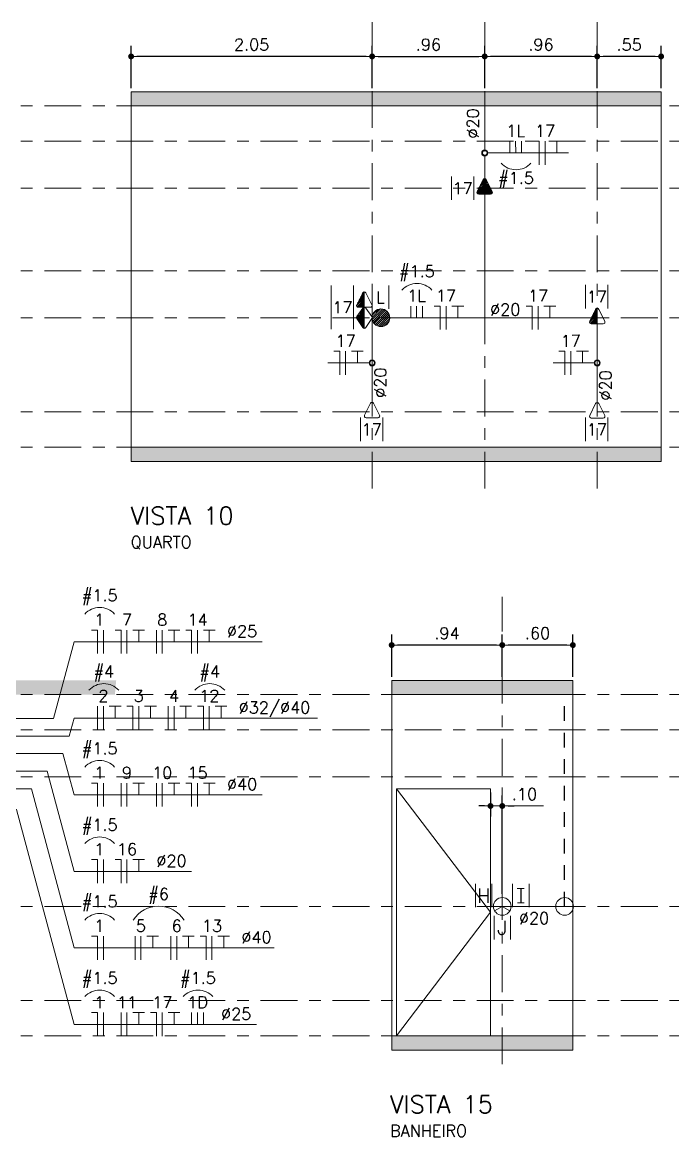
# Model space of a CAD drawing. Extents: x 0 to 175, y -16 to 63.
# Drawn here: x 78.99 to 84.52, y 13.35 to 22.82 of the extents above; entities that cross this region are included whole.
import ezdxf

# ---------------------------------------------------------------- set-up
doc = ezdxf.new("R2010")
doc.units = 0
doc.header["$LTSCALE"] = 0.5
doc.header["$MEASUREMENT"] = 0
doc.header["$PDMODE"] = 34
doc.header["$PDSIZE"] = 0.1
doc.linetypes.add('CENTER', pattern=[2, 1.25, -0.25, 0.25, -0.25])
doc.linetypes.add('HIDDEN', pattern=[0.375, 0.25, -0.125])
doc.layers.get('0').update_dxf_attribs({"linetype": 'CONTINUOUS'})
doc.layers.get('DEFPOINTS').update_dxf_attribs({"linetype": 'CONTINUOUS'})
for name, color, linetype, lineweight in [('03', 3, 'CONTINUOUS', 20), ('COT01', 1, 'CONTINUOUS', 9), ('ELE01 - ELETROD', 40, 'CONTINUOUS', 20), ('ELE01 - INTER', 100, 'CONTINUOUS', 15), ('ELE01 - TOM 127V', 130, 'CONTINUOUS', 15), ('ELE01 - TOM 127V TXT', 130, 'CONTINUOUS', 15), ('ELE01 - USB', 110, 'CONTINUOUS', 15), ('ELE03 - CIRCUITOS', 2, 'CONTINUOUS', 5), ('ELE03 - FASE', 242, 'CONTINUOUS', 20), ('ELE03 - NEUTRO', 141, 'CONTINUOUS', 20), ('ELE03 - RETORNO', 173, 'CONTINUOUS', 20), ('ELE03 - TERRA', 112, 'CONTINUOUS', 20), ('ELV01 - ELETRODUTOS PROJEÇÃO', 30, 'HIDDEN', 30), ('ELV01 - POR01', 20, 'CONTINUOUS', 9), ('ELV02 - PAR01', 170, 'CONTINUOUS', 20), ('Simbologia', 122, 'CONTINUOUS', 20), ('TXT02', 2, 'CONTINUOUS', 20), ('TXT05', 4, 'CONTINUOUS', 30)]:
    doc.layers.add(name, color=color, linetype=linetype, lineweight=lineweight)
doc.layers.add('ARQ - HATCH 01', color=172, linetype='CONTINUOUS', transparency=0.6)
for name, color, linetype, lineweight, transparency in [('ARQ - POR01 TRANSPARENTE', 20, 'CONTINUOUS', 9, 0.45), ('EIXO REGUA 1', 250, 'CENTER', 5, 0.1), ('ELE01 - INTER HATCH', 100, 'CONTINUOUS', 15, 0.45), ('ELV01 - INTER', 100, 'CONTINUOUS', 20, 0.6)]:
    doc.layers.add(name, color=color, linetype=linetype, lineweight=lineweight, transparency=transparency)
doc.layers.add('TXV03', color=2, linetype='CONTINUOUS')
doc.styles.add('ROMANS', font='romans.shx')
doc.styles.get("Standard").update_dxf_attribs({"font": 'romans.shx'})
doc.dimstyles.new('STANDARD 50', dxfattribs={"dimscale": 0.5, "dimtxt": 0.2, "dimasz": 0.1, "dimexe": 0.18, "dimexo": 0.0625, "dimgap": 0.1, "dimtad": 1, "dimrnd": 0.005, "dimzin": 4, "dimdsep": 46, "dimtxsty": 'ROMANS', "dimblk": 'DOT', "dimcen": 0.1, "dimclrt": 3, "dimadec": 0, "dimazin": 0, "dimtfac": 1, "dimtix": 1, "dimtofl": 0, "dimtmove": 0, "dimatfit": 3, "dimldrblk": 'DOT', "dimfxl": 0, "dimtolj": 1, "dimtzin": 13, "dimarcsym": 0})

# ---------------------------------------------------------------- blocks, each defined once
blk = doc.blocks.new('_DOT')
at = {"color": 0, "linetype": 'ByBlock'}
blk.add_line((-0.5, 0), (-1, 0), dxfattribs=at)
at = {"color": 0, "linetype": 'ByBlock', "const_width": 0.5}
blk.add_lwpolyline([(-0.25, 0, 1), (0.25, 0, 1)], format="xyb", close=True, dxfattribs=at)
blk = doc.blocks.new('*D84')
at = {"layer": 'COT01', "color": 0, "lineweight": -2}
for p, q in [((83.8812, 22.2582), (83.8812, 22.617)), ((84.424, 22.2582), (84.424, 22.617)), ((84.374, 22.527), (83.9312, 22.527))]:
    blk.add_line(p, q, dxfattribs=at)
at = {"layer": 'DEFPOINTS', "color": 0}
for p in [(83.8812, 22.527), (83.8812, 22.227), (84.424, 22.227)]:
    blk.add_point(p, dxfattribs=at)
at = {"layer": 'COT01', "color": 0, "lineweight": -2, "xscale": 0.05, "yscale": 0.05, "zscale": 0.05, "rotation": 180}
blk.add_blockref('_DOT', (83.8812, 22.527), dxfattribs=at)
at = {"layer": 'COT01', "color": 0, "lineweight": -2, "xscale": 0.05, "yscale": 0.05, "zscale": 0.05}
blk.add_blockref('_DOT', (84.424, 22.527), dxfattribs=at)
at = {"layer": 'COT01', "color": 3, "insert": (84.1526, 22.627), "char_height": 0.1, "attachment_point": 5, "style": 'ROMANS'}
blk.add_mtext('\\A1;.55', dxfattribs=at)
blk = doc.blocks.new('*D85')
at = {"layer": 'COT01', "color": 0, "lineweight": -2}
for p, q in [((82.9246, 22.2582), (82.9246, 22.617)), ((83.8812, 22.2582), (83.8812, 22.617)), ((83.8312, 22.527), (82.9746, 22.527))]:
    blk.add_line(p, q, dxfattribs=at)
at = {"layer": 'DEFPOINTS', "color": 0}
for p in [(82.9246, 22.527), (82.9246, 22.227), (83.8812, 22.227)]:
    blk.add_point(p, dxfattribs=at)
at = {"layer": 'COT01', "color": 0, "lineweight": -2, "xscale": 0.05, "yscale": 0.05, "zscale": 0.05, "rotation": 180}
blk.add_blockref('_DOT', (82.9246, 22.527), dxfattribs=at)
at = {"layer": 'COT01', "color": 0, "lineweight": -2, "xscale": 0.05, "yscale": 0.05, "zscale": 0.05}
blk.add_blockref('_DOT', (83.8812, 22.527), dxfattribs=at)
at = {"layer": 'COT01', "color": 3, "insert": (83.4029, 22.627), "char_height": 0.1, "attachment_point": 5, "style": 'ROMANS'}
blk.add_mtext('\\A1;.96', dxfattribs=at)
blk = doc.blocks.new('*D86')
at = {"layer": 'COT01', "color": 0, "lineweight": -2}
for p, q in [((79.9194, 22.2582), (79.9194, 22.617)), ((81.9679, 22.2582), (81.9679, 22.617)), ((81.9179, 22.527), (79.9694, 22.527))]:
    blk.add_line(p, q, dxfattribs=at)
at = {"layer": 'DEFPOINTS', "color": 0}
for p in [(79.9194, 22.527), (79.9194, 22.227), (81.9679, 22.227)]:
    blk.add_point(p, dxfattribs=at)
at = {"layer": 'COT01', "color": 0, "lineweight": -2, "xscale": 0.05, "yscale": 0.05, "zscale": 0.05, "rotation": 180}
blk.add_blockref('_DOT', (79.9194, 22.527), dxfattribs=at)
at = {"layer": 'COT01', "color": 0, "lineweight": -2, "xscale": 0.05, "yscale": 0.05, "zscale": 0.05}
blk.add_blockref('_DOT', (81.9679, 22.527), dxfattribs=at)
at = {"layer": 'COT01', "color": 3, "insert": (80.9437, 22.627), "char_height": 0.1, "attachment_point": 5, "style": 'ROMANS'}
blk.add_mtext('\\A1;2.05', dxfattribs=at)
blk = doc.blocks.new('*D83')
at = {"layer": 'COT01', "color": 0, "lineweight": -2}
for p, q in [((81.9679, 22.2582), (81.9679, 22.617)), ((82.9246, 22.2582), (82.9246, 22.617)), ((82.0179, 22.527), (82.8746, 22.527))]:
    blk.add_line(p, q, dxfattribs=at)
at = {"layer": 'DEFPOINTS', "color": 0}
for p in [(82.9246, 22.527), (81.9679, 22.227), (82.9246, 22.227)]:
    blk.add_point(p, dxfattribs=at)
at = {"layer": 'COT01', "color": 0, "lineweight": -2, "xscale": 0.05, "yscale": 0.05, "zscale": 0.05, "rotation": 180}
blk.add_blockref('_DOT', (81.9679, 22.527), dxfattribs=at)
at = {"layer": 'COT01', "color": 0, "lineweight": -2, "xscale": 0.05, "yscale": 0.05, "zscale": 0.05}
blk.add_blockref('_DOT', (82.9246, 22.527), dxfattribs=at)
at = {"layer": 'COT01', "color": 3, "insert": (82.4463, 22.627), "char_height": 0.1, "attachment_point": 5, "style": 'ROMANS'}
blk.add_mtext('\\A1;.96', dxfattribs=at)
blk = doc.blocks.new('*D105')
at = {"layer": 'COT01', "color": 0, "lineweight": -2}
for p, q in [((83.0739, 17.2582), (83.0739, 17.617)), ((83.6741, 17.2582), (83.6741, 17.617)), ((83.6241, 17.527), (83.1239, 17.527))]:
    blk.add_line(p, q, dxfattribs=at)
at = {"layer": 'DEFPOINTS', "color": 0}
for p in [(83.0739, 17.527), (83.0739, 17.227), (83.6741, 17.227)]:
    blk.add_point(p, dxfattribs=at)
at = {"layer": 'COT01', "color": 0, "lineweight": -2, "xscale": 0.05, "yscale": 0.05, "zscale": 0.05, "rotation": 180}
blk.add_blockref('_DOT', (83.0739, 17.527), dxfattribs=at)
at = {"layer": 'COT01', "color": 0, "lineweight": -2, "xscale": 0.05, "yscale": 0.05, "zscale": 0.05}
blk.add_blockref('_DOT', (83.6741, 17.527), dxfattribs=at)
at = {"layer": 'COT01', "color": 3, "insert": (83.374, 17.627), "char_height": 0.1, "attachment_point": 5, "style": 'ROMANS'}
blk.add_mtext('\\A1;.60', dxfattribs=at)
blk = doc.blocks.new('*D106')
at = {"layer": 'COT01', "color": 0, "lineweight": -2}
for p, q in [((82.1341, 17.2582), (82.1341, 17.617)), ((83.0739, 17.2582), (83.0739, 17.617)), ((83.0239, 17.527), (82.1841, 17.527))]:
    blk.add_line(p, q, dxfattribs=at)
at = {"layer": 'DEFPOINTS', "color": 0}
for p in [(82.1341, 17.527), (82.1341, 17.227), (83.0739, 17.227)]:
    blk.add_point(p, dxfattribs=at)
at = {"layer": 'COT01', "color": 0, "lineweight": -2, "xscale": 0.05, "yscale": 0.05, "zscale": 0.05, "rotation": 180}
blk.add_blockref('_DOT', (82.1341, 17.527), dxfattribs=at)
at = {"layer": 'COT01', "color": 0, "lineweight": -2, "xscale": 0.05, "yscale": 0.05, "zscale": 0.05}
blk.add_blockref('_DOT', (83.0739, 17.527), dxfattribs=at)
at = {"layer": 'COT01', "color": 3, "insert": (82.604, 17.627), "char_height": 0.1, "attachment_point": 5, "style": 'ROMANS'}
blk.add_mtext('\\A1;.94', dxfattribs=at)
blk = doc.blocks.new('Fio-RETORNO')
at = {"layer": 'ELE03 - RETORNO'}
blk.add_line((0, 0), (0, 0.2), dxfattribs=at)
blk = doc.blocks.new('Fio-TERRA')
at = {"layer": 'ELE03 - TERRA'}
for p, q in [((-0.1, 0.2), (0.1, 0.2)), ((0, 0), (0, 0.2))]:
    blk.add_line(p, q, dxfattribs=at)
blk = doc.blocks.new('Fio-FASE')
at = {"layer": 'ELE03 - FASE'}
blk.add_line((0, -0.2), (0, 0.2), dxfattribs=at)
blk = doc.blocks.new('Fio-NEUTRO')
at = {"layer": 'ELE03 - NEUTRO'}
for p, q in [((0, 0.2), (0.1, 0.2)), ((0, -0.2), (0, 0.2))]:
    blk.add_line(p, q, dxfattribs=at)
blk = doc.blocks.new('*U182')
at = {"lineweight": 9}
h = blk.add_hatch(dxfattribs=at)
h.set_pattern_fill('ANSI31', color=256, scale=0.075, angle=-90)
h.paths.add_polyline_path([(0, -0.2323, -0.284079), (-0.0134, -0.224), (-0.0641, -0.1225, -0.557537), (-0.0507, -0.1008), (0, -0.1008)])
h = blk.add_hatch(dxfattribs=at)
h.set_pattern_fill('ANSI31', color=256, scale=0.075, angle=-90)
h.paths.add_polyline_path([(0, -0.2323, 0.284079), (0.0134, -0.224), (0.0641, -0.1225, 0.557537), (0.0507, -0.1008), (0, -0.1008)])
blk.add_lwpolyline([(0.0641, -0.1225), (0.0134, -0.224, -0.618034), (-0.0134, -0.224), (-0.0641, -0.1225, -0.557537), (-0.0507, -0.1008), (0.0507, -0.1008, -0.557537)], format="xyb", close=True)
blk = doc.blocks.new('*U183')
at = {"lineweight": 9}
h = blk.add_hatch(dxfattribs=at)
h.set_pattern_fill('ANSI31', color=256, scale=0.075, angle=-90)
h.paths.add_polyline_path([(0, -0.2323, -0.284079), (-0.0134, -0.224), (-0.0641, -0.1225, -0.557537), (-0.0507, -0.1008), (0, -0.1008)])
blk.add_line((0, -0.2323), (0, -0.1008))
blk.add_lwpolyline([(0.0641, -0.1225), (0.0134, -0.224, -0.618034), (-0.0134, -0.224), (-0.0641, -0.1225, -0.557537), (-0.0507, -0.1008), (0.0507, -0.1008, -0.557537)], format="xyb", close=True)
blk = doc.blocks.new('*U184')
blk.add_lwpolyline([(0.0641, -0.1225), (0.0134, -0.224, -0.618034), (-0.0134, -0.224), (-0.0641, -0.1225, -0.557537), (-0.0507, -0.1008), (0.0507, -0.1008, -0.557537)], format="xyb", close=True)
blk = doc.blocks.new('*U185')
at = {"lineweight": 9}
h = blk.add_hatch(dxfattribs=at)
h.set_pattern_fill('ANSI31', color=256, scale=0.075, angle=-90)
h.paths.add_polyline_path([(0, -0.2323, -0.284079), (-0.0134, -0.224), (-0.0641, -0.1225, -0.557537), (-0.0507, -0.1008), (0, -0.1008)])
blk.add_line((0, -0.2323), (0, -0.1008))
blk.add_lwpolyline([(0.0641, -0.1225), (0.0134, -0.224, -0.618034), (-0.0134, -0.224), (-0.0641, -0.1225, -0.557537), (-0.0507, -0.1008), (0.0507, -0.1008, -0.557537)], format="xyb", close=True)
blk = doc.blocks.new('*U143')
at = {"lineweight": 9}
h = blk.add_hatch(dxfattribs=at)
h.set_pattern_fill('ANSI31', color=256, scale=0.075, angle=-90)
h.paths.add_polyline_path([(0, -0.1036, 0.255276), (-0.0126, -0.1105), (-0.0624, -0.188, 0.303493), (-0.0621, -0.2046), (-0.0123, -0.2763, 0.243427), (-0.0001, -0.2827)])
blk.add_line((0, -0.1036), (-0.0001, -0.2827))
blk.add_lwpolyline([(-0.0123, -0.2763), (-0.0621, -0.2046, -0.303493), (-0.0624, -0.188), (-0.0126, -0.1105, -0.540791), (0.0125, -0.1102), (0.0641, -0.1877, -0.312436), (0.0638, -0.2048), (0.0122, -0.2765, -0.517521)], format="xyb", close=True)
blk = doc.blocks.new('*D130')
at = {"layer": 'COT01', "color": 0, "lineweight": -2}
for p, q in [((82.9739, 16.2757), (82.9739, 16.0701)), ((83.0739, 15.4132), (83.0739, 16.2501)), ((82.9239, 16.1601), (82.8739, 16.1601)), ((83.1239, 16.1601), (83.1739, 16.1601))]:
    blk.add_line(p, q, dxfattribs=at)
at = {"layer": 'DEFPOINTS', "color": 0}
for p in [(82.9739, 16.307), (82.9739, 16.1601), (83.0739, 15.382)]:
    blk.add_point(p, dxfattribs=at)
at = {"layer": 'COT01', "color": 0, "lineweight": -2, "xscale": 0.05, "yscale": 0.05, "zscale": 0.05}
blk.add_blockref('_DOT', (82.9739, 16.1601), dxfattribs=at)
at = {"layer": 'COT01', "color": 0, "lineweight": -2, "xscale": 0.05, "yscale": 0.05, "zscale": 0.05, "rotation": 180}
blk.add_blockref('_DOT', (83.0739, 16.1601), dxfattribs=at)
at = {"layer": 'COT01', "color": 3, "insert": (83.2627, 16.2601), "char_height": 0.1, "attachment_point": 5, "style": 'ROMANS'}
blk.add_mtext('\\A1;.10', dxfattribs=at)

msp = doc.modelspace()

# ---------------------------------------------------------------- hatches: boundary and pattern name
at = {"layer": 'ARQ - HATCH 01'}
h = msp.add_hatch(color=3, dxfattribs=at)
h.dxf.hatch_style = 1
h.paths.add_polyline_path([(79.9194, 22.227), (84.424, 22.227), (84.424, 22.107), (79.9194, 22.107)])
h.paths.add_polyline_path([(79.9194, 19.207), (84.424, 19.207), (84.424, 19.087), (79.9194, 19.087)])
h = msp.add_hatch(color=3, dxfattribs=at)
h.dxf.hatch_style = 1
edge = h.paths.add_edge_path()
edge.add_line((79.7816, 17.107), (75.0648, 17.107))
edge.add_line((75.0648, 17.107), (75.0648, 17.227))
edge.add_line((75.0648, 17.227), (79.7928, 17.227))
h = msp.add_hatch(color=3, dxfattribs=at)
h.dxf.hatch_style = 1
h.paths.add_polyline_path([(83.6741, 17.227), (82.1341, 17.227), (82.1341, 17.107), (83.6741, 17.107)])
h = msp.add_hatch(color=3, dxfattribs=at)
h.dxf.hatch_style = 1
h.paths.add_polyline_path([(83.6741, 14.207), (82.1341, 14.207), (82.1341, 14.087), (83.6741, 14.087)])
at = {"layer": 'ELE01 - INTER HATCH'}
h = msp.add_hatch(dxfattribs=at)
h.set_pattern_fill('ANSI31', color=256, scale=0.1)
h.set_pattern_definition([(45, (81.32883, 29.906014), (-0.008838835, 0.008838835), [])])
h.paths.add_polyline_path([(81.9676, 20.307, -1), (82.1176, 20.307, -1)])

# ---------------------------------------------------------------- linework, layer by layer
at = {"layer": '03', "color": 3}
for points in [[(79.9194, 22.227), (84.424, 22.227), (84.424, 22.107), (79.9194, 22.107)], [(79.9194, 19.207), (84.424, 19.207), (84.424, 19.087), (79.9194, 19.087)], [(83.6741, 17.227), (82.1341, 17.227), (82.1341, 17.107), (83.6741, 17.107)], [(83.6741, 14.207), (82.1341, 14.207), (82.1341, 14.087), (83.6741, 14.087)]]:
    msp.add_lwpolyline(points, close=True, dxfattribs=at)
at = {"layer": 'ARQ - POR01 TRANSPARENTE'}
msp.add_lwpolyline([(82.1739, 16.307), (82.9739, 15.257), (82.1739, 14.207)], dxfattribs=at)
at = {"layer": 'COT01'}
msp.add_lwpolyline([(82.9739, 16.1601), (83.4258, 16.1601)], dxfattribs=at)
at = {"layer": 'EIXO REGUA 1', "ltscale": 0.5}
for p, q in [((81.9679, 18.857), (81.9679, 22.817)), ((82.9246, 18.857), (82.9246, 22.817)), ((83.8812, 18.857), (83.8812, 22.817)), ((62.6448, 21.807), (89.954, 21.807)), ((62.6448, 20.707), (89.954, 20.707)), ((62.6448, 19.207), (89.954, 19.207)), ((83.0739, 13.967), (83.0739, 17.937)), ((62.6448, 16.807), (90.85, 16.807)), ((62.6448, 14.207), (91.05, 14.207))]:
    msp.add_line(p, q, dxfattribs=at)
at = {"layer": 'EIXO REGUA 1', "color": 1, "ltscale": 0.5}
for p, q in [((62.6448, 22.107), (89.954, 22.107)), ((62.6448, 21.407), (89.954, 21.407)), ((62.6448, 20.307), (89.954, 20.307)), ((62.6448, 19.507), (89.954, 19.507)), ((62.6448, 17.107), (91.05, 17.107)), ((62.6448, 16.407), (91.05, 16.407)), ((62.6448, 15.307), (91.05, 15.307)), ((62.6448, 14.507), (91.05, 14.507))]:
    msp.add_line(p, q, dxfattribs=at)
at = {"layer": 'ELE01 - ELETROD'}
for points in [[(82.9246, 21.732), (82.9246, 22.107)], [(82.9246, 21.489), (82.9246, 21.682)], [(82.9246, 21.3575), (82.9246, 20.307)], [(82.9246, 20.307), (82.117, 20.307)], [(82.9246, 20.307), (83.8325, 20.307)], [(81.9679, 20.232), (81.9676, 19.948)], [(83.8811, 19.948), (83.881, 20.2553)], [(81.9676, 19.898), (81.9674, 19.589)], [(83.8812, 19.5867), (83.881, 19.898)], [(83.1489, 15.307), (83.6741, 15.307)]]:
    msp.add_lwpolyline(points, dxfattribs=at)
at = {"layer": 'ELE01 - INTER'}
for p, q in [((83.202, 15.4579), (83.2313, 15.4579)), ((83.2606, 15.4579), (83.2313, 15.4579)), ((83.0739, 15.307), (83.0739, 15.382)), ((83.2021, 15.3379), (83.2314, 15.3379)), ((83.2607, 15.3379), (83.2314, 15.3379)), ((83.0739, 15.307), (83.0089, 15.2695)), ((83.0739, 15.307), (83.1388, 15.2695))]:
    msp.add_line(p, q, dxfattribs=at)
for points in [[(81.9694, 20.582), (81.9694, 20.382)], [(82.1094, 20.582), (82.1094, 20.382)], [(82.8463, 15.4992), (82.8463, 15.2992)], [(82.9863, 15.4992), (82.9863, 15.2992)], [(83.1614, 15.4992), (83.1614, 15.2992)], [(83.3014, 15.4992), (83.3014, 15.2992)], [(83.0039, 15.2263), (83.0039, 15.0263)], [(83.1439, 15.2263), (83.1439, 15.0263)]]:
    msp.add_lwpolyline(points, dxfattribs=at)
for centre in [(82.0426, 20.307), (83.0739, 15.307)]:
    msp.add_circle(centre, 0.075, dxfattribs=at)
at = {"layer": 'ELE01 - TOM 127V TXT'}
for points in [[(82.6428, 21.5083), (82.6428, 21.3083)], [(82.8328, 21.5083), (82.8328, 21.3083)], [(81.6207, 20.5823), (81.6207, 20.2093)], [(81.8107, 20.5823), (81.8107, 20.2093)], [(83.7825, 20.5867), (83.7825, 20.3867)], [(83.9725, 20.5867), (83.9725, 20.3867)], [(81.8687, 19.4597), (81.8687, 19.2597)], [(82.0587, 19.4597), (82.0587, 19.2597)], [(83.7825, 19.4597), (83.7825, 19.2597)], [(83.9725, 19.4597), (83.9725, 19.2597)]]:
    msp.add_lwpolyline(points, dxfattribs=at)
at = {"layer": 'ELE03 - CIRCUITOS'}
for points in [[(82.9496, 21.707), (83.6382, 21.707)], [(81.9426, 19.923), (81.5926, 19.923)], [(83.856, 19.923), (83.506, 19.9229)], [(77.7202, 16.9045), (79.26, 16.9045), (79.4341, 17.5545)], [(79.4341, 17.5545), (81.0341, 17.5545)], [(77.7702, 16.7545), (79.3933, 16.7545), (79.4341, 16.907)], [(79.4341, 16.907), (81.5023, 16.907)], [(79.4341, 16.2545), (79.3404, 16.6045), (77.8202, 16.6045)], [(77.8702, 16.4545), (79.2064, 16.4545), (79.4342, 15.6044)], [(77.9202, 16.3045), (79.0724, 16.3045), (79.4341, 14.9544)], [(81.0341, 16.2545), (79.4341, 16.2545)], [(77.9702, 16.1295), (78.9452, 16.1295), (79.4342, 14.3044)], [(80.4341, 15.6045), (79.4341, 15.6044)], [(81.1341, 14.9545), (79.4341, 14.9544)], [(80.9841, 14.3045), (79.4341, 14.3044)]]:
    msp.add_lwpolyline(points, dxfattribs=at)
for centre, radius in [((82.9246, 21.707), 0.025), ((82.9246, 21.707), 0.02), ((81.9676, 19.923), 0.025), ((81.9676, 19.923), 0.02), ((83.881, 19.923), 0.025), ((83.881, 19.923), 0.02)]:
    msp.add_circle(centre, radius, dxfattribs=at)
at = {"layer": 'ELV01 - ELETRODUTOS PROJEÇÃO'}
msp.add_lwpolyline([(83.6041, 15.307), (83.6041, 17.107)], dxfattribs=at)
at = {"layer": 'ELV01 - INTER'}
msp.add_circle((83.6041, 15.307), 0.075, dxfattribs=at)
at = {"layer": 'ELV01 - POR01'}
msp.add_lwpolyline([(82.1739, 16.307), (82.9739, 16.307), (82.9739, 14.207), (82.1739, 14.207)], close=True, dxfattribs=at)
at = {"layer": 'ELV02 - PAR01'}
for p, q in [((82.1341, 17.107), (82.1341, 14.207)), ((83.6741, 17.107), (83.6741, 14.207))]:
    msp.add_line(p, q, dxfattribs=at)
msp.add_lwpolyline([(79.9194, 22.107), (84.424, 22.107), (84.424, 19.207), (79.9194, 19.207)], close=True, dxfattribs=at)
at = {"layer": 'Simbologia'}
for centre, radius, start, end in [((83.1911, 21.7356), 0.1713, 222.17105, 317.82895), ((82.3487, 20.4278), 0.1713, 42.17105, 137.82895), ((79.6526, 17.6756), 0.1713, 42.17105, 137.82895), ((79.6877, 17.028), 0.1713, 42.17105, 137.82895), ((80.5877, 17.028), 0.1713, 42.17105, 137.82895), ((79.6526, 16.3756), 0.1713, 42.17105, 137.82895), ((79.6526, 15.7256), 0.1713, 42.17105, 137.82895), ((79.6526, 15.0756), 0.1713, 42.17105, 137.82895), ((80.1529, 15.0518), 0.2569, 32.68555, 147.31445), ((79.6526, 14.4255), 0.1713, 42.17105, 137.82895), ((80.4877, 14.4255), 0.1713, 42.17105, 137.82895)]:
    msp.add_arc(centre, radius, start, end, dxfattribs=at)

# ---------------------------------------------------------------- block references
at = {"layer": 'ELE01 - TOM 127V', "xscale": -1, "rotation": 180}
for name, p in [('*U182', (82.9244, 21.2567)), ('*U185', (81.9013, 20.295)), ('*U183', (83.881, 20.1545)), ('*U184', (81.9674, 19.3567)), ('*U184', (83.881, 19.3545))]:
    msp.add_blockref(name, p, dxfattribs=at)
at = {"layer": 'ELE01 - USB', "xscale": -1, "rotation": 179.9119015440213}
msp.add_blockref('*U143', (81.9009, 20.1131), dxfattribs=at)
at = {"layer": 'ELE03 - FASE'}
for p, xscale, yscale, zscale in [((83.4382, 21.7074), -0.4999999999999999, 0.4999999999999999, 0.4999999999999999), ((82.596, 20.307), -0.4999999999999999, 0.4999999999999999, 0.4999999999999999), ((83.3785, 20.307), -0.4999999999999999, 0.4999999999999999, 0.4999999999999999), ((81.7426, 19.923), -0.4999999999999999, 0.4999999999999999, 0.4999999999999999), ((79.9841, 16.907), -0.5, 0.5, 0.5), ((80.5841, 16.907), -0.5, 0.5, 0.5), ((79.6841, 16.2545), -0.4999999999999997, 0.4999999999999999, 0.5), ((79.8341, 16.2545), -0.4999999999999997, 0.4999999999999999, 0.5), ((79.8841, 16.2545), -0.4999999999999997, 0.4999999999999999, 0.5), ((80.1341, 16.2545), -0.4999999999999997, 0.4999999999999999, 0.5), ((80.1841, 16.2545), -0.4999999999999997, 0.4999999999999999, 0.5), ((80.4841, 16.2545), -0.4999999999999997, 0.4999999999999999, 0.5)]:
    msp.add_blockref('Fio-FASE', p, dxfattribs=dict(at, xscale=xscale, yscale=yscale, zscale=zscale))
at = {"layer": 'ELE03 - FASE', "xscale": -0.4999999999999999}
for p, yscale, zscale, rotation in [((83.656, 19.9229), 0.4999999999999999, 0.4999999999999999, 0.01447170303920053), ((79.6841, 17.5545), 0.5, 0.5, 359.9999999999997), ((79.8841, 17.5545), 0.5, 0.5, 359.9999999999997), ((80.1341, 17.5545), 0.5, 0.5, 359.9999999999997), ((80.1841, 17.5545), 0.5, 0.5, 359.9999999999997), ((80.4841, 17.5545), 0.5, 0.5, 359.9999999999997), ((79.6341, 16.907), 0.5, 0.5, 359.9999999999828), ((79.6841, 16.907), 0.5, 0.5, 359.9999999999828), ((80.2341, 16.907), 0.5, 0.5, 359.9999999999828), ((80.2841, 16.907), 0.5, 0.5, 359.9999999999828), ((79.6841, 15.6045), 0.5, 0.5, 359.9999999999997), ((79.8841, 15.6045), 0.5, 0.5, 359.9999999999997), ((79.6841, 14.9545), 0.5, 0.5, 359.9999999999997), ((79.9529, 14.9545), 0.5, 0.5, 359.9999999999997), ((80.0029, 14.9545), 0.5, 0.5, 359.9999999999997), ((80.2568, 14.9545), 0.5, 0.5, 359.9999999999997), ((80.3068, 14.9545), 0.5, 0.5, 359.9999999999997), ((80.6068, 14.9545), 0.5, 0.5, 359.9999999999997), ((79.6841, 14.3045), 0.5, 0.5, 359.9999999999997), ((79.8341, 14.3045), 0.5, 0.5, 359.9999999999997), ((79.8841, 14.3045), 0.5, 0.5, 359.9999999999997), ((80.1841, 14.3045), 0.5, 0.5, 359.9999999999997)]:
    msp.add_blockref('Fio-FASE', p, dxfattribs=dict(at, yscale=yscale, zscale=zscale, rotation=rotation))
at = {"layer": 'ELE03 - NEUTRO'}
for p, xscale, yscale, zscale in [((83.3882, 21.7074), -0.4999999999999999, 0.4999999999999999, 0.4999999999999999), ((82.546, 20.307), -0.4999999999999999, 0.4999999999999999, 0.4999999999999999), ((83.3285, 20.307), -0.4999999999999999, 0.4999999999999999, 0.4999999999999999), ((81.6926, 19.923), -0.4999999999999999, 0.4999999999999999, 0.4999999999999999), ((79.9341, 16.907), -0.5, 0.5, 0.5), ((80.5341, 16.907), -0.5, 0.5, 0.5), ((79.6341, 16.2545), -0.4999999999999997, 0.4999999999999999, 0.5), ((80.4341, 16.2545), -0.4999999999999997, 0.4999999999999999, 0.5)]:
    msp.add_blockref('Fio-NEUTRO', p, dxfattribs=dict(at, xscale=xscale, yscale=yscale, zscale=zscale))
at = {"layer": 'ELE03 - NEUTRO', "xscale": -0.4999999999999999}
for p, yscale, zscale, rotation in [((83.606, 19.9229), 0.4999999999999999, 0.4999999999999999, 0.01447170303920053), ((79.6341, 17.5545), 0.5, 0.5, 359.9999999999997), ((79.8341, 17.5545), 0.5, 0.5, 359.9999999999997), ((80.4341, 17.5545), 0.5, 0.5, 359.9999999999997), ((79.6341, 15.6045), 0.5, 0.5, 359.9999999999997), ((79.8341, 15.6045), 0.5, 0.5, 359.9999999999997), ((79.6341, 14.9545), 0.5, 0.5, 359.9999999999997), ((80.5568, 14.9545), 0.5, 0.5, 359.9999999999997), ((79.6341, 14.3045), 0.5, 0.5, 359.9999999999997), ((80.1341, 14.3045), 0.5, 0.5, 359.9999999999997)]:
    msp.add_blockref('Fio-NEUTRO', p, dxfattribs=dict(at, yscale=yscale, zscale=zscale, rotation=rotation))
at = {"layer": 'ELE03 - RETORNO', "yscale": 0.4999999999999998, "zscale": 0.4999999999999998}
for p, xscale, rotation in [((83.1382, 21.707), 0.4999999999999998, 0.2435314964398461), ((83.1882, 21.7072), 0.4999999999999998, 0.2435314964398461), ((83.2382, 21.7074), -0.4999999999999998, 0.2435314964398128), ((82.296, 20.3065), 0.4999999999999998, 0.2435314964398461), ((82.346, 20.3067), 0.4999999999999998, 0.2435314964398461), ((82.396, 20.307), -0.4999999999999998, 0.2435314964398128)]:
    msp.add_blockref('Fio-RETORNO', p, dxfattribs=dict(at, xscale=xscale, rotation=rotation))
at = {"layer": 'ELE03 - RETORNO', "yscale": 0.4999999999999999, "zscale": 0.4999999999999999}
for p, xscale in [((80.4341, 14.3045), 0.4999999999999999), ((80.4841, 14.3045), 0.4999999999999999), ((80.5341, 14.3045), -0.4999999999999999)]:
    msp.add_blockref('Fio-RETORNO', p, dxfattribs=dict(at, xscale=xscale))
at = {"layer": 'ELE03 - TERRA'}
for p, xscale, yscale, zscale in [((83.5382, 21.7074), 0.5, 0.5, 0.5), ((82.696, 20.307), 0.5, 0.5, 0.5), ((83.4785, 20.307), 0.5, 0.5, 0.5), ((81.8426, 19.923), 0.5, 0.5, 0.5), ((79.9841, 17.5545), 0.5, 0.5, 0.5), ((80.2841, 17.5545), 0.5, 0.5, 0.5), ((80.5841, 17.5545), 0.5, 0.5, 0.5), ((79.7841, 16.907), 0.4999999999999999, 0.4999999999999999, 0.4999999999999999), ((80.0841, 16.907), 0.5, 0.5, 0.5), ((80.3841, 16.907), 0.4999999999999999, 0.4999999999999999, 0.4999999999999999), ((80.6841, 16.907), 0.5, 0.5, 0.5), ((79.9841, 16.2545), 0.5, 0.5, 0.5), ((80.2841, 16.2545), 0.5, 0.5, 0.5), ((80.5841, 16.2545), 0.5, 0.5, 0.5), ((79.9841, 15.6045), 0.5, 0.5, 0.5), ((80.1029, 14.9545), 0.5, 0.5, 0.5), ((80.4068, 14.9545), 0.5, 0.5, 0.5), ((80.7068, 14.9545), 0.5, 0.5, 0.5), ((79.9841, 14.3045), 0.5, 0.5, 0.5), ((80.2841, 14.3045), 0.5, 0.5, 0.5)]:
    msp.add_blockref('Fio-TERRA', p, dxfattribs=dict(at, xscale=xscale, yscale=yscale, zscale=zscale))
at = {"layer": 'ELE03 - TERRA', "xscale": 0.4999999999999999, "yscale": 0.4999999999999999, "zscale": 0.4999999999999999, "rotation": 0.01447170303920922}
msp.add_blockref('Fio-TERRA', (83.756, 19.9229), dxfattribs=at)

# ---------------------------------------------------------------- texts
at = {"layer": 'ELE01 - INTER', "attachment_point": 5}
for s, insert, char_height in [('L', (82.0394, 20.4807), 0.1), ('H', (82.9163, 15.3979), 0.12), ('I', (83.2314, 15.3979), 0.12), ('J', (83.0739, 15.1251), 0.12)]:
    msp.add_mtext_dynamic_manual_height_columns(s, width=0.048591, gutter_width=12.5, heights=[0], dxfattribs=dict(at, insert=insert, char_height=char_height))
at = {"layer": 'ELE01 - TOM 127V TXT', "char_height": 0.1, "attachment_point": 5}
for insert in [(82.7378, 21.407), (83.8775, 20.4854), (81.7157, 20.3958), (81.9637, 19.3584), (83.8775, 19.3584)]:
    msp.add_mtext_dynamic_manual_height_columns('17', width=0.048591, gutter_width=12.5, heights=[0], dxfattribs=dict(at, insert=insert))
at = {"layer": 'Simbologia', "char_height": 0.1, "style": 'ROMANS'}
for s, width, gutter_width, insert, attachment_point, rotation in [('%%C20', 0.270792, 0.5, (82.7746, 21.8288), 1, 90), ('%%C20', 0.270792, 0.5, (81.9879, 19.6271), 1, 90), ('%%C20', 0.270792, 0.5, (83.9015, 19.6038), 1, 90), ('#6', 0.214896, 12.5, (80.1529, 15.3948), 5, 0)]:
    msp.add_mtext_dynamic_manual_height_columns(s, width=width, gutter_width=gutter_width, heights=[0], dxfattribs=dict(at, insert=insert, attachment_point=attachment_point, rotation=rotation))
for s, width, gutter_width, insert, attachment_point in [('#1.5', 0.214896, 12.5, (83.1911, 21.4783), 5), ('#1.5', 0.214896, 12.5, (82.3487, 20.6852), 5), ('%%C20', 0.270792, 0.5, (82.9707, 20.427), 1), ('#1.5', 0.214896, 12.5, (79.6526, 17.9329), 5), ('%%C25', 0.270792, 0.5, (80.7341, 17.6945), 1), ('#4', 0.214896, 12.5, (79.6877, 17.2854), 5), ('#4', 0.214896, 12.5, (80.5877, 17.2854), 5), ('%%C32/%%C40', 0.863829, 0.5, (80.8341, 17.047), 1), ('#1.5', 0.214896, 12.5, (79.6526, 16.6329), 5), ('%%C40', 0.270792, 0.5, (80.7341, 16.3945), 1), ('#1.5', 0.214896, 12.5, (79.6526, 15.9829), 5), ('%%C20', 0.270792, 0.5, (80.1341, 15.7445), 1), ('#1.5', 0.214896, 12.5, (79.6526, 15.3329), 5), ('%%C20', 0.270792, 0.5, (83.2155, 15.257), 1), ('%%C40', 0.270792, 0.5, (80.8568, 15.0945), 1), ('#1.5', 0.214896, 12.5, (79.6526, 14.6829), 5), ('#1.5', 0.214896, 12.5, (80.4877, 14.6829), 5), ('%%C25', 0.270792, 0.5, (80.6841, 14.4445), 1)]:
    msp.add_mtext_dynamic_manual_height_columns(s, width=width, gutter_width=gutter_width, heights=[0], dxfattribs=dict(at, insert=insert, attachment_point=attachment_point))
at = {"layer": 'TXT02', "style": 'ROMANS'}
for s, p in [('QUARTO', (79.9159, 18.3508)), ('BANHEIRO', (82.1199, 13.3508))]:
    msp.add_text(s, height=0.1, dxfattribs=at).set_placement(p)
at = {"layer": 'TXT05', "style": 'ROMANS'}
for s, p in [('VISTA 10', (79.9159, 18.5508)), ('VISTA 15', (82.1199, 13.5508))]:
    msp.add_text(s, height=0.15, dxfattribs=at).set_placement(p)
at = {"layer": 'TXV03', "char_height": 0.1, "attachment_point": 5}
for s, insert, rotation in [('1L', (83.1874, 21.8951), 0.24353), ('1L', (82.3452, 20.4946), 0.24353), ('17', (83.656, 20.1107), 0.01447)]:
    msp.add_mtext_dynamic_manual_height_columns(s, width=0.214896, gutter_width=12.5, heights=[0], dxfattribs=dict(at, insert=insert, rotation=rotation))
for s, insert in [('17', (83.4382, 21.8953)), ('17', (82.596, 20.4948)), ('17', (83.3785, 20.4948)), ('17', (81.7426, 20.1108)), ('1', (79.649, 17.7423)), ('7', (79.8841, 17.7423)), ('8', (80.1841, 17.7423)), ('14', (80.4841, 17.7423)), ('2', (79.6841, 17.0948)), ('3', (79.9841, 17.0948)), ('4', (80.2841, 17.0948)), ('12', (80.5841, 17.0948)), ('1', (79.649, 16.4423)), ('9', (79.8841, 16.4423)), ('10', (80.1841, 16.4423)), ('15', (80.4841, 16.4423)), ('1', (79.649, 15.7923)), ('16', (79.8841, 15.7923)), ('1', (79.649, 15.1423)), ('5', (80.0029, 15.1423)), ('6', (80.3068, 15.1423)), ('13', (80.6068, 15.1423)), ('1', (79.649, 14.4923)), ('11', (79.8841, 14.4923)), ('17', (80.1841, 14.4923)), ('1D', (80.4841, 14.4923))]:
    msp.add_mtext_dynamic_manual_height_columns(s, width=0.214896, gutter_width=12.5, heights=[0], dxfattribs=dict(at, insert=insert))

# ---------------------------------------------------------------- dimensions: what is measured, and where the dimension line sits
at = {"layer": 'COT01'}
for base, p1, p2, picture, middle in [((79.9194, 22.527), (81.9679, 22.227), (79.9194, 22.227), '*D86', (80.9437, 22.627)), ((82.9246, 22.527), (81.9679, 22.227), (82.9246, 22.227), '*D83', (82.4463, 22.627)), ((82.9246, 22.527), (83.8812, 22.227), (82.9246, 22.227), '*D85', (83.4029, 22.627)), ((83.8812, 22.527), (84.424, 22.227), (83.8812, 22.227), '*D84', (84.1526, 22.627)), ((82.1341, 17.527), (83.0739, 17.227), (82.1341, 17.227), '*D106', (82.604, 17.627)), ((83.0739, 17.527), (83.6741, 17.227), (83.0739, 17.227), '*D105', (83.374, 17.627))]:
    dim = msp.add_linear_dim(base=base, p1=p1, p2=p2, angle=180, dimstyle='STANDARD 50', override={"dimtmove": 1}, dxfattribs=at)
    dim.commit()
    dim.dimension.update_dxf_attribs({"geometry": picture, "text_midpoint": middle})
dim = msp.add_linear_dim(base=(82.9739, 16.1601), p1=(83.0739, 15.382), p2=(82.9739, 16.307), angle=180, dimstyle='STANDARD 50', override={"dimtmove": 1}, dxfattribs=at)
dim.commit()
dim.dimension.update_dxf_attribs({"geometry": '*D130', "text_midpoint": (83.2627, 16.1601), "dimtype": 160})

doc.saveas('drawing.dxf')
